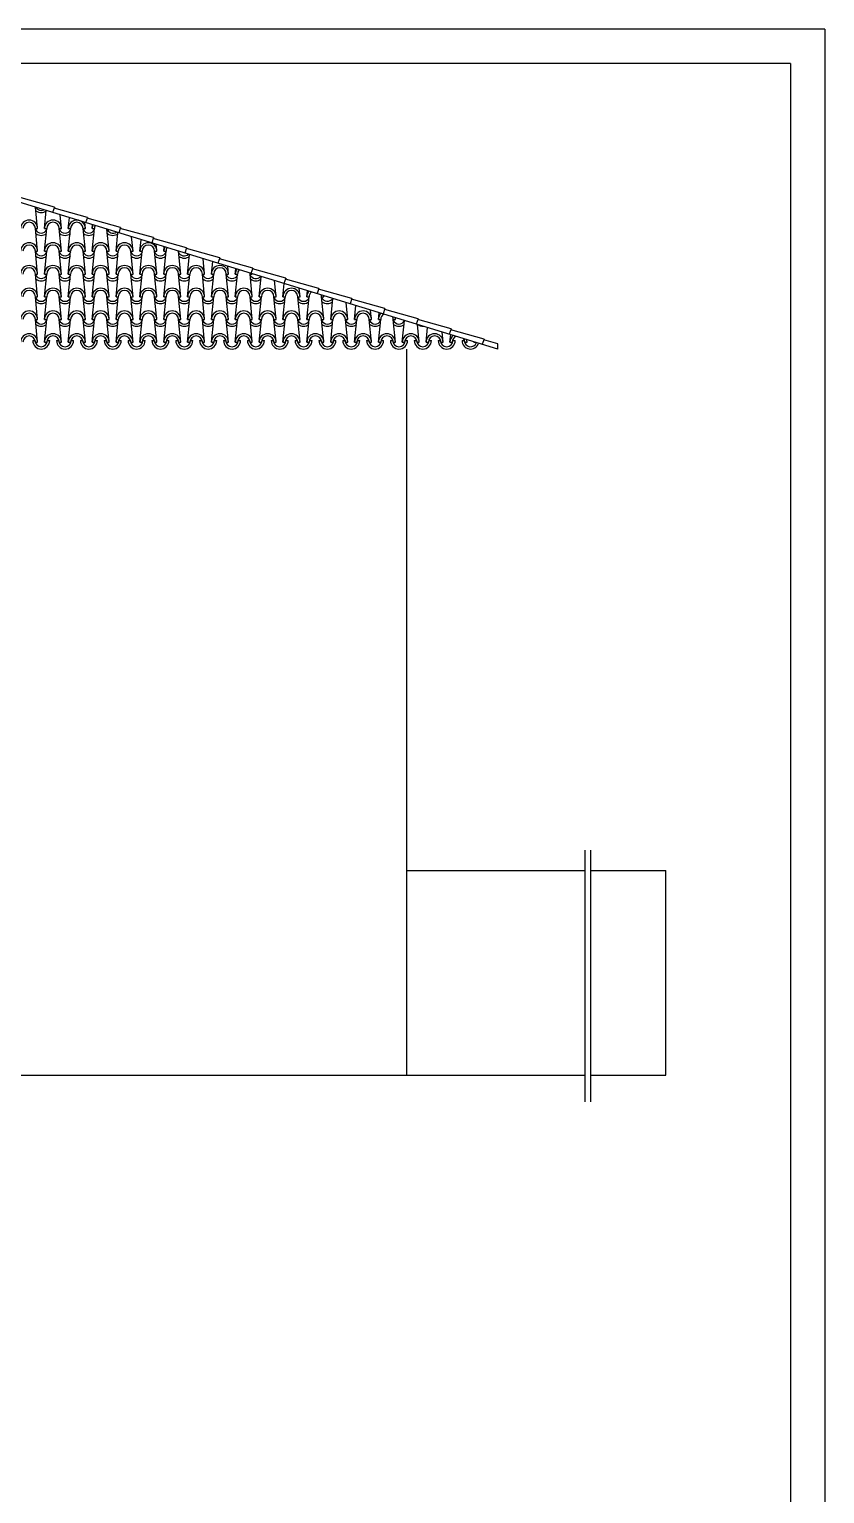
# Model space of a CAD drawing. Extents: x 3.3 to 78.4, y -0.4 to 40.7.
# Drawn here: x 71.43 to 78.44, y 27.31 to 40.2 of the extents above; entities that cross this region are included whole.
import ezdxf

# ---------------------------------------------------------------- set-up
doc = ezdxf.new("R2010")
doc.units = 0
doc.header["$MEASUREMENT"] = 0
for name, color, linetype in [('1', 1, 'CONTINUOUS'), ('2', 2, 'CONTINUOUS'), ('3', 3, 'CONTINUOUS'), ('ALVENARIA', 7, 'CONTINUOUS'), ('COTAS', 1, 'CONTINUOUS')]:
    doc.layers.add(name, color=color, linetype=linetype)

msp = doc.modelspace()

# ---------------------------------------------------------------- linework, layer by layer
at = {"layer": '1'}
for p, q in [((75.556, 37.3839), (69.031, 39.3839)), ((71.6535, 38.6328), (71.3599, 38.7146)), ((71.6535, 38.6328), (71.6372, 38.5862)), ((71.9443, 38.5425), (71.6506, 38.6244)), ((71.9443, 38.5425), (71.928, 38.4959)), ((72.2355, 38.4537), (71.9418, 38.5355)), ((72.2355, 38.4537), (72.2192, 38.4071)), ((72.5265, 38.3641), (72.2328, 38.4459)), ((72.5265, 38.3641), (72.5102, 38.3175)), ((72.8175, 38.2749), (72.5239, 38.3567)), ((72.8175, 38.2749), (72.8012, 38.2283)), ((73.1086, 38.1857), (72.8149, 38.2675)), ((73.1086, 38.1857), (73.0923, 38.1391)), ((73.3996, 38.0964), (73.106, 38.1783)), ((73.3996, 38.0964), (73.3834, 38.0498)), ((73.6907, 38.0072), (73.3971, 38.0891)), ((73.6907, 38.0072), (73.6744, 37.9606)), ((73.9818, 37.918), (73.6881, 37.9999)), ((73.9818, 37.918), (73.9655, 37.8714)), ((74.2728, 37.8288), (73.9792, 37.9106)), ((74.2728, 37.8288), (74.2565, 37.7822)), ((74.5639, 37.7396), (74.2702, 37.8214)), ((74.5639, 37.7396), (74.5476, 37.693)), ((74.8549, 37.6504), (74.5613, 37.7322)), ((74.8549, 37.6504), (74.8387, 37.6038)), ((75.146, 37.5612), (74.8524, 37.643)), ((75.146, 37.5612), (75.1297, 37.5146)), ((75.4371, 37.4719), (75.1434, 37.5538)), ((75.4371, 37.4719), (75.4208, 37.4253)), ((75.556, 37.4307), (75.4345, 37.4646)), ((75.556, 37.3839), (75.556, 37.4307)), ((76.324, 32.9754), (76.324, 30.7583)), ((76.374, 32.9754), (76.374, 30.7583))]:
    msp.add_line(p, q, dxfattribs=at)
at = {"layer": '2', "linetype": 'Continuous'}
for p, q in [((71.5059, 38.444), (71.4871, 38.6311)), ((71.5659, 38.444), (71.5817, 38.6021)), ((71.7159, 38.444), (71.7038, 38.5647)), ((71.7759, 38.444), (71.7854, 38.5396)), ((71.5059, 38.244), (71.4859, 38.444)), ((71.4859, 38.444), (71.5059, 38.444)), ((71.5659, 38.244), (71.5859, 38.444)), ((71.5659, 38.444), (71.5859, 38.444)), ((71.7159, 38.244), (71.6959, 38.444)), ((71.6959, 38.444), (71.7159, 38.444)), ((71.7759, 38.244), (71.7959, 38.444)), ((71.7759, 38.444), (71.7959, 38.444)), ((71.9259, 38.244), (71.9059, 38.444)), ((71.9059, 38.444), (71.9259, 38.444)), ((71.9259, 38.444), (71.9204, 38.4983)), ((71.9859, 38.444), (71.9892, 38.4772)), ((71.9859, 38.244), (72.0059, 38.444)), ((71.9859, 38.444), (72.0059, 38.444)), ((72.1359, 38.244), (72.1164, 38.4382)), ((72.1959, 38.244), (72.2123, 38.4088)), ((72.3459, 38.244), (72.3331, 38.3718)), ((72.4059, 38.244), (72.4161, 38.3463)), ((72.5559, 38.244), (72.5497, 38.3054)), ((72.6159, 38.244), (72.6198, 38.2839)), ((71.4859, 38.244), (71.5059, 38.244)), ((71.5059, 38.044), (71.4859, 38.244)), ((71.5659, 38.244), (71.5859, 38.244)), ((71.5659, 38.044), (71.5859, 38.244)), ((71.6959, 38.244), (71.7159, 38.244)), ((71.7159, 38.044), (71.6959, 38.244)), ((71.7759, 38.244), (71.7959, 38.244)), ((71.7759, 38.044), (71.7959, 38.244)), ((71.9059, 38.244), (71.9259, 38.244)), ((71.9259, 38.044), (71.9059, 38.244)), ((71.9859, 38.244), (72.0059, 38.244)), ((71.9859, 38.044), (72.0059, 38.244)), ((72.1159, 38.244), (72.1359, 38.244)), ((72.1359, 38.044), (72.1159, 38.244)), ((72.1959, 38.244), (72.2159, 38.244)), ((72.1959, 38.044), (72.2159, 38.244)), ((72.3259, 38.244), (72.3459, 38.244)), ((72.3459, 38.044), (72.3259, 38.244)), ((72.4059, 38.244), (72.4259, 38.244)), ((72.4059, 38.044), (72.4259, 38.244)), ((72.5359, 38.244), (72.5559, 38.244)), ((72.5559, 38.044), (72.5359, 38.244)), ((72.6159, 38.244), (72.6359, 38.244)), ((72.6159, 38.044), (72.6359, 38.244)), ((72.7659, 38.044), (72.7459, 38.244)), ((72.8259, 38.044), (72.843, 38.2155)), ((72.9759, 38.044), (72.9624, 38.1789)), ((73.0359, 38.044), (73.0468, 38.153)), ((71.5059, 37.844), (71.4859, 38.044)), ((71.4859, 38.044), (71.5059, 38.044)), ((71.5659, 37.844), (71.5859, 38.044)), ((71.5659, 38.044), (71.5859, 38.044)), ((71.7159, 37.844), (71.6959, 38.044)), ((71.6959, 38.044), (71.7159, 38.044)), ((71.7759, 37.844), (71.7959, 38.044)), ((71.7759, 38.044), (71.7959, 38.044)), ((71.9259, 37.844), (71.9059, 38.044)), ((71.9059, 38.044), (71.9259, 38.044)), ((71.9859, 37.844), (72.0059, 38.044)), ((71.9859, 38.044), (72.0059, 38.044)), ((72.1359, 37.844), (72.1159, 38.044)), ((72.1159, 38.044), (72.1359, 38.044)), ((72.1959, 37.844), (72.2159, 38.044)), ((72.1959, 38.044), (72.2159, 38.044)), ((72.3459, 37.844), (72.3259, 38.044)), ((72.3259, 38.044), (72.3459, 38.044)), ((72.4059, 37.844), (72.4259, 38.044)), ((72.4059, 38.044), (72.4259, 38.044)), ((72.5559, 37.844), (72.5359, 38.044)), ((72.5359, 38.044), (72.5559, 38.044)), ((72.6159, 37.844), (72.6359, 38.044)), ((72.6159, 38.044), (72.6359, 38.044)), ((72.7659, 37.844), (72.7459, 38.044)), ((72.7459, 38.044), (72.7659, 38.044)), ((72.8259, 37.844), (72.8459, 38.044)), ((72.8259, 38.044), (72.8459, 38.044)), ((72.9759, 37.844), (72.9559, 38.044)), ((72.9559, 38.044), (72.9759, 38.044)), ((73.0359, 37.844), (73.0559, 38.044)), ((73.0359, 38.044), (73.0559, 38.044)), ((73.1859, 37.844), (73.1659, 38.044)), ((73.1659, 38.044), (73.1859, 38.044)), ((73.1859, 38.044), (73.179, 38.1125)), ((73.2459, 38.044), (73.2505, 38.0906)), ((73.2459, 37.844), (73.2659, 38.044)), ((73.2459, 38.044), (73.2659, 38.044)), ((73.3959, 37.844), (73.3759, 38.044)), ((73.3759, 38.044), (73.3959, 38.044)), ((73.3959, 38.044), (73.3956, 38.0461)), ((73.4559, 37.844), (73.4737, 38.0222)), ((73.6059, 37.844), (73.5917, 37.986)), ((73.6659, 37.844), (73.6774, 37.9597)), ((73.8159, 37.844), (73.8083, 37.9196)), ((73.8759, 37.844), (73.8812, 37.8973)), ((71.4859, 37.844), (71.5059, 37.844)), ((71.5059, 37.644), (71.4859, 37.844)), ((71.5659, 37.844), (71.5859, 37.844)), ((71.5659, 37.644), (71.5859, 37.844)), ((71.6959, 37.844), (71.7159, 37.844)), ((71.7159, 37.644), (71.6959, 37.844)), ((71.7759, 37.844), (71.7959, 37.844)), ((71.7759, 37.644), (71.7959, 37.844)), ((71.9059, 37.844), (71.9259, 37.844)), ((71.9259, 37.644), (71.9059, 37.844)), ((71.9859, 37.844), (72.0059, 37.844)), ((71.9859, 37.644), (72.0059, 37.844)), ((72.1159, 37.844), (72.1359, 37.844)), ((72.1359, 37.644), (72.1159, 37.844)), ((72.1959, 37.844), (72.2159, 37.844)), ((72.1959, 37.644), (72.2159, 37.844)), ((72.3259, 37.844), (72.3459, 37.844)), ((72.3459, 37.644), (72.3259, 37.844)), ((72.4059, 37.844), (72.4259, 37.844)), ((72.4059, 37.644), (72.4259, 37.844)), ((72.5359, 37.844), (72.5559, 37.844)), ((72.5559, 37.644), (72.5359, 37.844)), ((72.6159, 37.844), (72.6359, 37.844)), ((72.6159, 37.644), (72.6359, 37.844)), ((72.7459, 37.844), (72.7659, 37.844)), ((72.7659, 37.644), (72.7459, 37.844)), ((72.8259, 37.844), (72.8459, 37.844)), ((72.8259, 37.644), (72.8459, 37.844)), ((72.9559, 37.844), (72.9759, 37.844)), ((72.9759, 37.644), (72.9559, 37.844)), ((73.0359, 37.844), (73.0559, 37.844)), ((73.0359, 37.644), (73.0559, 37.844)), ((73.1659, 37.844), (73.1859, 37.844)), ((73.1859, 37.644), (73.1659, 37.844)), ((73.2459, 37.844), (73.2659, 37.844)), ((73.2459, 37.644), (73.2659, 37.844)), ((73.3759, 37.844), (73.3959, 37.844)), ((73.3959, 37.644), (73.3759, 37.844)), ((73.4559, 37.844), (73.4759, 37.844)), ((73.4559, 37.644), (73.4759, 37.844)), ((73.5859, 37.844), (73.6059, 37.844)), ((73.6059, 37.644), (73.5859, 37.844)), ((73.6659, 37.644), (73.6859, 37.844)), ((73.6659, 37.844), (73.6859, 37.844)), ((73.8159, 37.644), (73.7959, 37.844)), ((73.7959, 37.844), (73.8159, 37.844)), ((73.8759, 37.644), (73.8959, 37.844)), ((73.8759, 37.844), (73.8959, 37.844)), ((74.0259, 37.644), (74.0059, 37.844)), ((74.0059, 37.844), (74.0259, 37.844)), ((74.0259, 37.844), (74.0249, 37.8532)), ((74.0859, 37.644), (74.1043, 37.8289)), ((74.2359, 37.644), (74.2209, 37.7931)), ((74.2959, 37.644), (74.3081, 37.7664)), ((71.4859, 37.644), (71.5059, 37.644)), ((71.5059, 37.444), (71.4859, 37.644)), ((71.5659, 37.644), (71.5859, 37.644)), ((71.5659, 37.444), (71.5859, 37.644)), ((71.6959, 37.644), (71.7159, 37.644)), ((71.7159, 37.444), (71.6959, 37.644)), ((71.7759, 37.644), (71.7959, 37.644)), ((71.7759, 37.444), (71.7959, 37.644)), ((71.9059, 37.644), (71.9259, 37.644)), ((71.9259, 37.444), (71.9059, 37.644)), ((71.9859, 37.644), (72.0059, 37.644)), ((71.9859, 37.444), (72.0059, 37.644)), ((72.1159, 37.644), (72.1359, 37.644)), ((72.1359, 37.444), (72.1159, 37.644)), ((72.1959, 37.644), (72.2159, 37.644)), ((72.1959, 37.444), (72.2159, 37.644)), ((72.3259, 37.644), (72.3459, 37.644)), ((72.3459, 37.444), (72.3259, 37.644)), ((72.4059, 37.644), (72.4259, 37.644)), ((72.4059, 37.444), (72.4259, 37.644)), ((72.5359, 37.644), (72.5559, 37.644)), ((72.5559, 37.444), (72.5359, 37.644)), ((72.6159, 37.644), (72.6359, 37.644)), ((72.6159, 37.444), (72.6359, 37.644)), ((72.7459, 37.644), (72.7659, 37.644)), ((72.7659, 37.444), (72.7459, 37.644)), ((72.8259, 37.644), (72.8459, 37.644)), ((72.8259, 37.444), (72.8459, 37.644)), ((72.9559, 37.644), (72.9759, 37.644)), ((72.9759, 37.444), (72.9559, 37.644)), ((73.0359, 37.644), (73.0559, 37.644)), ((73.0359, 37.444), (73.0559, 37.644)), ((73.1659, 37.644), (73.1859, 37.644)), ((73.1859, 37.444), (73.1659, 37.644)), ((73.2459, 37.644), (73.2659, 37.644)), ((73.2459, 37.444), (73.2659, 37.644)), ((73.3759, 37.644), (73.3959, 37.644)), ((73.3959, 37.444), (73.3759, 37.644)), ((73.4559, 37.644), (73.4759, 37.644)), ((73.4559, 37.444), (73.4759, 37.644)), ((73.5859, 37.644), (73.6059, 37.644)), ((73.6059, 37.444), (73.5859, 37.644)), ((73.6659, 37.444), (73.6859, 37.644)), ((73.6659, 37.644), (73.6859, 37.644)), ((73.8159, 37.444), (73.7959, 37.644)), ((73.7959, 37.644), (73.8159, 37.644)), ((73.8759, 37.444), (73.8959, 37.644)), ((73.8759, 37.644), (73.8959, 37.644)), ((74.0259, 37.444), (74.0059, 37.644)), ((74.0059, 37.644), (74.0259, 37.644)), ((74.0859, 37.444), (74.1059, 37.644)), ((74.0859, 37.644), (74.1059, 37.644)), ((74.2359, 37.444), (74.2159, 37.644)), ((74.2159, 37.644), (74.2359, 37.644)), ((74.2959, 37.444), (74.3159, 37.644)), ((74.2959, 37.644), (74.3159, 37.644)), ((74.4459, 37.444), (74.4259, 37.644)), ((74.4259, 37.644), (74.4459, 37.644)), ((74.4459, 37.644), (74.4376, 37.7267)), ((74.5059, 37.644), (74.5119, 37.7039)), ((74.5059, 37.444), (74.5259, 37.644)), ((74.5059, 37.644), (74.5259, 37.644)), ((74.6559, 37.444), (74.6359, 37.644)), ((74.6359, 37.644), (74.6559, 37.644)), ((74.6559, 37.644), (74.6542, 37.6603)), ((74.7159, 37.444), (74.735, 37.6355)), ((74.8659, 37.444), (74.8502, 37.6002)), ((74.9259, 37.444), (74.9388, 37.5731)), ((75.0759, 37.444), (75.0669, 37.5338)), ((75.1359, 37.444), (75.1425, 37.5106)), ((75.2859, 37.444), (75.2835, 37.4674)), ((75.3459, 37.444), (75.3463, 37.4482))]:
    msp.add_line(p, q, dxfattribs=at)
for centre, radius, start, end in [((71.5371, 38.6589), 0.075, 231.25461, 308.57227), ((71.5371, 38.6589), 0.055, 211.60444, 294.31355), ((71.4309, 38.444), 0.075, 0, 180), ((71.4309, 38.444), 0.055, 0, 180), ((71.5371, 38.4589), 0.055, 202.95713, 336.4825), ((71.6409, 38.444), 0.075, 0, 180), ((71.6409, 38.444), 0.055, 0, 180), ((71.7471, 38.4589), 0.055, 202.95713, 336.4825), ((71.8509, 38.444), 0.075, 0, 180), ((71.8509, 38.444), 0.055, 0, 180), ((71.9571, 38.4589), 0.055, 202.95713, 336.4825), ((72.0609, 38.444), 0.075, 154.72006, 180), ((72.0609, 38.444), 0.055, 151.69025, 180), ((72.1671, 38.4589), 0.055, 202.95713, 303.85361), ((71.4309, 38.244), 0.075, 0, 180), ((71.4309, 38.244), 0.055, 0, 180), ((71.5371, 38.4589), 0.075, 231.25461, 308.57227), ((71.6409, 38.244), 0.075, 0, 180), ((71.6409, 38.244), 0.055, 0, 180), ((71.7471, 38.4589), 0.075, 231.25461, 308.57227), ((71.8509, 38.244), 0.075, 0, 180), ((71.8509, 38.244), 0.055, 0, 180), ((71.9571, 38.4589), 0.075, 231.25461, 308.57227), ((72.0609, 38.244), 0.075, 0, 180), ((72.0609, 38.244), 0.055, 0, 180), ((72.1671, 38.4589), 0.075, 231.25461, 308.57227), ((72.2709, 38.244), 0.075, 0, 180), ((72.2709, 38.244), 0.055, 0, 180), ((72.4809, 38.244), 0.075, 0, 180), ((72.4809, 38.244), 0.055, 0, 180), ((72.6909, 38.244), 0.075, 149.59018, 180), ((72.6909, 38.244), 0.055, 144.5802, 180), ((71.5371, 38.2589), 0.055, 202.95713, 336.4825), ((71.5371, 38.2589), 0.075, 231.25461, 308.57227), ((71.7471, 38.2589), 0.055, 202.95713, 336.4825), ((71.7471, 38.2589), 0.075, 231.25461, 308.57227), ((71.9571, 38.2589), 0.055, 202.95713, 336.4825), ((71.9571, 38.2589), 0.075, 231.25461, 308.57227), ((72.1671, 38.2589), 0.055, 202.95713, 336.4825), ((72.1671, 38.2589), 0.075, 231.25461, 308.57227), ((72.3771, 38.2589), 0.055, 202.95713, 336.4825), ((72.3771, 38.2589), 0.075, 231.25461, 308.57227), ((72.5871, 38.2589), 0.055, 202.95713, 336.4825), ((72.5871, 38.2589), 0.075, 231.25461, 308.57227), ((72.7971, 38.2589), 0.055, 202.95713, 312.23771), ((72.7971, 38.2589), 0.075, 231.25461, 308.57227), ((71.4309, 38.044), 0.075, 0, 180), ((71.4309, 38.044), 0.055, 0, 180), ((71.5371, 38.0589), 0.055, 202.95713, 336.4825), ((71.6409, 38.044), 0.075, 0, 180), ((71.6409, 38.044), 0.055, 0, 180), ((71.7471, 38.0589), 0.055, 202.95713, 336.4825), ((71.8509, 38.044), 0.075, 0, 180), ((71.8509, 38.044), 0.055, 0, 180), ((71.9571, 38.0589), 0.055, 202.95713, 336.4825), ((72.0609, 38.044), 0.075, 0, 180), ((72.0609, 38.044), 0.055, 0, 180), ((72.1671, 38.0589), 0.055, 202.95713, 336.4825), ((72.2709, 38.044), 0.075, 0, 180), ((72.2709, 38.044), 0.055, 0, 180), ((72.3771, 38.0589), 0.055, 202.95713, 336.4825), ((72.4809, 38.044), 0.075, 0, 180), ((72.4809, 38.044), 0.055, 0, 180), ((72.5871, 38.0589), 0.055, 202.95713, 336.4825), ((72.6909, 38.044), 0.075, 0, 180), ((72.6909, 38.044), 0.055, 0, 180), ((72.7971, 38.0589), 0.055, 202.95713, 336.4825), ((72.9009, 38.044), 0.075, 0, 180), ((72.9009, 38.044), 0.055, 0, 180), ((73.0071, 38.0589), 0.055, 202.95713, 336.4825), ((73.1109, 38.044), 0.075, 0, 180), ((73.1109, 38.044), 0.055, 0, 180), ((73.2171, 38.0589), 0.055, 202.95713, 336.4825), ((73.3209, 38.044), 0.075, 144.34836, 180), ((73.3209, 38.044), 0.055, 137.16197, 180), ((73.3209, 38.044), 0.055, 0, 8.75602), ((73.4271, 38.0589), 0.055, 202.95713, 319.94377), ((73.3209, 38.044), 0.075, 0, 1.56963), ((71.4309, 37.844), 0.075, 0, 180), ((71.4309, 37.844), 0.055, 0, 180), ((71.5371, 38.0589), 0.075, 231.25461, 308.57227), ((71.6409, 37.844), 0.075, 0, 180), ((71.6409, 37.844), 0.055, 0, 180), ((71.7471, 38.0589), 0.075, 231.25461, 308.57227), ((71.8509, 37.844), 0.075, 0, 180), ((71.8509, 37.844), 0.055, 0, 180), ((71.9571, 38.0589), 0.075, 231.25461, 308.57227), ((72.0609, 37.844), 0.075, 0, 180), ((72.0609, 37.844), 0.055, 0, 180), ((72.1671, 38.0589), 0.075, 231.25461, 308.57227), ((72.2709, 37.844), 0.075, 0, 180), ((72.2709, 37.844), 0.055, 0, 180), ((72.3771, 38.0589), 0.075, 231.25461, 308.57227), ((72.4809, 37.844), 0.075, 0, 180), ((72.4809, 37.844), 0.055, 0, 180), ((72.5871, 38.0589), 0.075, 231.25461, 308.57227), ((72.6909, 37.844), 0.075, 0, 180), ((72.6909, 37.844), 0.055, 0, 180), ((72.7971, 38.0589), 0.075, 231.25461, 308.57227), ((72.9009, 37.844), 0.075, 0, 180), ((72.9009, 37.844), 0.055, 0, 180), ((73.0071, 38.0589), 0.075, 231.25461, 308.57227), ((73.1109, 37.844), 0.075, 0, 180), ((73.1109, 37.844), 0.055, 0, 180), ((73.2171, 38.0589), 0.075, 231.25461, 308.57227), ((73.3209, 37.844), 0.075, 0, 180), ((73.3209, 37.844), 0.055, 0, 180), ((73.4271, 38.0589), 0.075, 231.25461, 308.57227), ((73.5309, 37.844), 0.075, 0, 180), ((73.5309, 37.844), 0.055, 0, 180), ((73.7409, 37.844), 0.075, 0, 180), ((73.7409, 37.844), 0.055, 0, 180), ((73.9509, 37.844), 0.075, 138.93922, 180), ((71.5371, 37.8589), 0.055, 202.95713, 336.4825), ((71.5371, 37.8589), 0.075, 231.25461, 308.57227), ((71.7471, 37.8589), 0.055, 202.95713, 336.4825), ((71.7471, 37.8589), 0.075, 231.25461, 308.57227), ((71.9571, 37.8589), 0.055, 202.95713, 336.4825), ((71.9571, 37.8589), 0.075, 231.25461, 308.57227), ((72.1671, 37.8589), 0.055, 202.95713, 336.4825), ((72.1671, 37.8589), 0.075, 231.25461, 308.57227), ((72.3771, 37.8589), 0.055, 202.95713, 336.4825), ((72.3771, 37.8589), 0.075, 231.25461, 308.57227), ((72.5871, 37.8589), 0.055, 202.95713, 336.4825), ((72.5871, 37.8589), 0.075, 231.25461, 308.57227), ((72.7971, 37.8589), 0.055, 202.95713, 336.4825), ((72.7971, 37.8589), 0.075, 231.25461, 308.57227), ((73.0071, 37.8589), 0.055, 202.95713, 336.4825), ((73.0071, 37.8589), 0.075, 231.25461, 308.57227), ((73.2171, 37.8589), 0.055, 202.95713, 336.4825), ((73.2171, 37.8589), 0.075, 231.25461, 308.57227), ((73.4271, 37.8589), 0.055, 202.95713, 336.4825), ((73.4271, 37.8589), 0.075, 231.25461, 308.57227), ((73.6371, 37.8589), 0.055, 202.95713, 336.4825), ((73.6371, 37.8589), 0.075, 231.25461, 308.57227), ((73.8471, 37.8589), 0.055, 202.95713, 336.4825), ((73.8471, 37.8589), 0.075, 231.25461, 308.57227), ((73.9509, 37.844), 0.055, 129.2434, 180), ((73.9509, 37.844), 0.055, 0, 16.67459), ((74.0571, 37.8589), 0.055, 202.95713, 327.22991), ((74.0571, 37.8589), 0.075, 231.25461, 308.57227), ((73.9509, 37.844), 0.075, 0, 6.97877), ((71.4309, 37.644), 0.075, 0, 180), ((71.4309, 37.644), 0.055, 0, 180), ((71.5371, 37.6589), 0.055, 202.95713, 336.4825), ((71.6409, 37.644), 0.075, 0, 180), ((71.6409, 37.644), 0.055, 0, 180), ((71.7471, 37.6589), 0.055, 202.95713, 336.4825), ((71.8509, 37.644), 0.075, 0, 180), ((71.8509, 37.644), 0.055, 0, 180), ((71.9571, 37.6589), 0.055, 202.95713, 336.4825), ((72.0609, 37.644), 0.075, 0, 180), ((72.0609, 37.644), 0.055, 0, 180), ((72.1671, 37.6589), 0.055, 202.95713, 336.4825), ((72.2709, 37.644), 0.075, 0, 180), ((72.2709, 37.644), 0.055, 0, 180), ((72.3771, 37.6589), 0.055, 202.95713, 336.4825), ((72.4809, 37.644), 0.075, 0, 180), ((72.4809, 37.644), 0.055, 0, 180), ((72.5871, 37.6589), 0.055, 202.95713, 336.4825), ((72.6909, 37.644), 0.075, 0, 180), ((72.6909, 37.644), 0.055, 0, 180), ((72.7971, 37.6589), 0.055, 202.95713, 336.4825), ((72.9009, 37.644), 0.075, 0, 180), ((72.9009, 37.644), 0.055, 0, 180), ((73.0071, 37.6589), 0.055, 202.95713, 336.4825), ((73.1109, 37.644), 0.075, 0, 180), ((73.1109, 37.644), 0.055, 0, 180), ((73.2171, 37.6589), 0.055, 202.95713, 336.4825), ((73.3209, 37.644), 0.075, 0, 180), ((73.3209, 37.644), 0.055, 0, 180), ((73.4271, 37.6589), 0.055, 202.95713, 336.4825), ((73.5309, 37.644), 0.075, 0, 180), ((73.5309, 37.644), 0.055, 0, 180), ((73.6371, 37.6589), 0.055, 202.95713, 336.4825), ((73.7409, 37.644), 0.075, 0, 180), ((73.7409, 37.644), 0.055, 0, 180), ((73.8471, 37.6589), 0.055, 202.95713, 336.4825), ((73.9509, 37.644), 0.075, 0, 180), ((73.9509, 37.644), 0.055, 0, 180), ((74.0571, 37.6589), 0.055, 202.95713, 336.4825), ((74.1609, 37.644), 0.075, 0, 180), ((74.1609, 37.644), 0.055, 0, 180), ((74.2671, 37.6589), 0.055, 202.95713, 336.4825), ((74.3709, 37.644), 0.075, 0, 180), ((74.3709, 37.644), 0.055, 0, 180), ((74.4771, 37.6589), 0.055, 202.95713, 336.4825), ((74.5809, 37.644), 0.075, 133.2913, 180), ((74.5809, 37.644), 0.055, 120.50815, 180), ((74.5809, 37.644), 0.055, 0, 25.40984), ((74.6871, 37.6589), 0.055, 202.95713, 334.26237), ((74.5809, 37.644), 0.075, 0, 12.62669), ((71.5371, 37.6589), 0.075, 231.25461, 308.57227), ((71.7471, 37.6589), 0.075, 231.25461, 308.57227), ((71.9571, 37.6589), 0.075, 231.25461, 308.57227), ((72.1671, 37.6589), 0.075, 231.25461, 308.57227), ((72.3771, 37.6589), 0.075, 231.25461, 308.57227), ((72.5871, 37.6589), 0.075, 231.25461, 308.57227), ((72.7971, 37.6589), 0.075, 231.25461, 308.57227), ((73.0071, 37.6589), 0.075, 231.25461, 308.57227), ((73.2171, 37.6589), 0.075, 231.25461, 308.57227), ((73.4271, 37.6589), 0.075, 231.25461, 308.57227), ((73.6371, 37.6589), 0.075, 231.25461, 308.57227), ((73.8471, 37.6589), 0.075, 231.25461, 308.57227), ((74.0571, 37.6589), 0.075, 231.25461, 308.57227), ((74.2671, 37.6589), 0.075, 231.25461, 308.57227), ((74.4771, 37.6589), 0.075, 231.25461, 308.57227), ((74.6871, 37.6589), 0.075, 231.25461, 308.57227), ((74.8971, 37.6589), 0.075, 231.25461, 274.29878)]:
    msp.add_arc(centre, radius, start, end, dxfattribs=at)
at = {"layer": '3', "linetype": 'Continuous'}
for p, q in [((71.4621, 37.4589), (71.4821, 37.4589)), ((71.4859, 37.444), (71.5059, 37.444)), ((71.5659, 37.444), (71.5859, 37.444)), ((71.5921, 37.4589), (71.6121, 37.4589)), ((71.6721, 37.4589), (71.6921, 37.4589)), ((71.6959, 37.444), (71.7159, 37.444)), ((71.7759, 37.444), (71.7959, 37.444)), ((71.8021, 37.4589), (71.8221, 37.4589)), ((71.8821, 37.4589), (71.9021, 37.4589)), ((71.9059, 37.444), (71.9259, 37.444)), ((71.9859, 37.444), (72.0059, 37.444)), ((72.0121, 37.4589), (72.0321, 37.4589)), ((72.0921, 37.4589), (72.1121, 37.4589)), ((72.1159, 37.444), (72.1359, 37.444)), ((72.1959, 37.444), (72.2159, 37.444)), ((72.2221, 37.4589), (72.2421, 37.4589)), ((72.3021, 37.4589), (72.3221, 37.4589)), ((72.3259, 37.444), (72.3459, 37.444)), ((72.4059, 37.444), (72.4259, 37.444)), ((72.4321, 37.4589), (72.4521, 37.4589)), ((72.5121, 37.4589), (72.5321, 37.4589)), ((72.5359, 37.444), (72.5559, 37.444)), ((72.6159, 37.444), (72.6359, 37.444)), ((72.6421, 37.4589), (72.6621, 37.4589)), ((72.7221, 37.4589), (72.7421, 37.4589)), ((72.7459, 37.444), (72.7659, 37.444)), ((72.8259, 37.444), (72.8459, 37.444)), ((72.8521, 37.4589), (72.8721, 37.4589)), ((72.9321, 37.4589), (72.9521, 37.4589)), ((72.9559, 37.444), (72.9759, 37.444)), ((73.0359, 37.444), (73.0559, 37.444)), ((73.0621, 37.4589), (73.0821, 37.4589)), ((73.1421, 37.4589), (73.1621, 37.4589)), ((73.1659, 37.444), (73.1859, 37.444)), ((73.2459, 37.444), (73.2659, 37.444)), ((73.2721, 37.4589), (73.2921, 37.4589)), ((73.3521, 37.4589), (73.3721, 37.4589)), ((73.3759, 37.444), (73.3959, 37.444)), ((73.4559, 37.444), (73.4759, 37.444)), ((73.4821, 37.4589), (73.5021, 37.4589)), ((73.5621, 37.4589), (73.5821, 37.4589)), ((73.5859, 37.444), (73.6059, 37.444)), ((73.6659, 37.444), (73.6859, 37.444)), ((73.6921, 37.4589), (73.7121, 37.4589)), ((73.7721, 37.4589), (73.7921, 37.4589)), ((73.7959, 37.444), (73.8159, 37.444)), ((73.8759, 37.444), (73.8959, 37.444)), ((73.9021, 37.4589), (73.9221, 37.4589)), ((73.9821, 37.4589), (74.0021, 37.4589)), ((74.0059, 37.444), (74.0259, 37.444)), ((74.0859, 37.444), (74.1059, 37.444)), ((74.1121, 37.4589), (74.1321, 37.4589)), ((74.1921, 37.4589), (74.2121, 37.4589)), ((74.2159, 37.444), (74.2359, 37.444)), ((74.2959, 37.444), (74.3159, 37.444)), ((74.3221, 37.4589), (74.3421, 37.4589)), ((74.4021, 37.4589), (74.4221, 37.4589)), ((74.4259, 37.444), (74.4459, 37.444)), ((74.5059, 37.444), (74.5259, 37.444)), ((74.5321, 37.4589), (74.5521, 37.4589)), ((74.6121, 37.4589), (74.6321, 37.4589)), ((74.6359, 37.444), (74.6559, 37.444)), ((74.7159, 37.444), (74.7359, 37.444)), ((74.7421, 37.4589), (74.7621, 37.4589)), ((74.8221, 37.4589), (74.8421, 37.4589)), ((74.8459, 37.444), (74.8659, 37.444)), ((74.9259, 37.444), (74.9459, 37.444)), ((74.9521, 37.4589), (74.9721, 37.4589)), ((75.0321, 37.4589), (75.0521, 37.4589)), ((75.0559, 37.444), (75.0759, 37.444)), ((75.1359, 37.444), (75.1559, 37.444)), ((75.1621, 37.4589), (75.1821, 37.4589)), ((75.2421, 37.4589), (75.2621, 37.4589)), ((75.2659, 37.444), (75.2859, 37.444)), ((75.3459, 37.444), (75.3659, 37.444))]:
    msp.add_line(p, q, dxfattribs=at)
for centre, radius, start, end in [((71.4309, 37.444), 0.075, 0, 180), ((71.6409, 37.444), 0.075, 0, 180), ((71.8509, 37.444), 0.075, 0, 180), ((72.0609, 37.444), 0.075, 0, 180), ((72.2709, 37.444), 0.075, 0, 180), ((72.4809, 37.444), 0.075, 0, 180), ((72.6909, 37.444), 0.075, 0, 180), ((72.9009, 37.444), 0.075, 0, 180), ((73.1109, 37.444), 0.075, 0, 180), ((73.3209, 37.444), 0.075, 0, 180), ((73.5309, 37.444), 0.075, 0, 180), ((73.7409, 37.444), 0.075, 0, 180), ((73.9509, 37.444), 0.075, 0, 180), ((74.1609, 37.444), 0.075, 0, 180), ((74.3709, 37.444), 0.075, 0, 180), ((74.5809, 37.444), 0.075, 0, 180), ((74.7909, 37.444), 0.075, 0, 180), ((75.0009, 37.444), 0.075, 0, 180), ((75.2109, 37.444), 0.075, 127.30524, 180), ((71.4309, 37.444), 0.055, 0, 180), ((71.5371, 37.4589), 0.075, 180, 0), ((71.5371, 37.4589), 0.055, 180, 0), ((71.6409, 37.444), 0.055, 0, 180), ((71.7471, 37.4589), 0.075, 180, 0), ((71.7471, 37.4589), 0.055, 180, 0), ((71.8509, 37.444), 0.055, 0, 180), ((71.9571, 37.4589), 0.075, 180, 0), ((71.9571, 37.4589), 0.055, 180, 0), ((72.0609, 37.444), 0.055, 0, 180), ((72.1671, 37.4589), 0.075, 180, 0), ((72.1671, 37.4589), 0.055, 180, 0), ((72.2709, 37.444), 0.055, 0, 180), ((72.3771, 37.4589), 0.075, 180, 0), ((72.3771, 37.4589), 0.055, 180, 0), ((72.4809, 37.444), 0.055, 0, 180), ((72.5871, 37.4589), 0.075, 180, 0), ((72.5871, 37.4589), 0.055, 180, 0), ((72.6909, 37.444), 0.055, 0, 180), ((72.7971, 37.4589), 0.075, 180, 0), ((72.7971, 37.4589), 0.055, 180, 0), ((72.9009, 37.444), 0.055, 0, 180), ((73.0071, 37.4589), 0.075, 180, 0), ((73.0071, 37.4589), 0.055, 180, 0), ((73.1109, 37.444), 0.055, 0, 180), ((73.2171, 37.4589), 0.075, 180, 0), ((73.2171, 37.4589), 0.055, 180, 0), ((73.3209, 37.444), 0.055, 0, 180), ((73.4271, 37.4589), 0.075, 180, 0), ((73.4271, 37.4589), 0.055, 180, 0), ((73.5309, 37.444), 0.055, 0, 180), ((73.6371, 37.4589), 0.075, 180, 0), ((73.6371, 37.4589), 0.055, 180, 0), ((73.7409, 37.444), 0.055, 0, 180), ((73.8471, 37.4589), 0.075, 180, 0), ((73.8471, 37.4589), 0.055, 180, 0), ((73.9509, 37.444), 0.055, 0, 180), ((74.0571, 37.4589), 0.075, 180, 0), ((74.0571, 37.4589), 0.055, 180, 0), ((74.1609, 37.444), 0.055, 0, 180), ((74.2671, 37.4589), 0.075, 180, 0), ((74.2671, 37.4589), 0.055, 180, 0), ((74.3709, 37.444), 0.055, 0, 180), ((74.4771, 37.4589), 0.075, 180, 0), ((74.4771, 37.4589), 0.055, 180, 0), ((74.5809, 37.444), 0.055, 0, 180), ((74.6871, 37.4589), 0.075, 180, 0), ((74.6871, 37.4589), 0.055, 180, 0), ((74.7909, 37.444), 0.055, 0, 180), ((74.8971, 37.4589), 0.075, 180, 0), ((74.8971, 37.4589), 0.055, 180, 0), ((75.0009, 37.444), 0.055, 0, 180), ((75.1071, 37.4589), 0.075, 180, 0), ((75.1071, 37.4589), 0.055, 180, 0), ((75.2109, 37.444), 0.055, 110.31847, 180), ((75.3171, 37.4589), 0.075, 180, 341.64308), ((75.2109, 37.444), 0.055, 0, 35.59952), ((75.3171, 37.4589), 0.055, 180, 341.16443), ((75.2109, 37.444), 0.075, 0, 18.61275), ((75.4209, 37.444), 0.075, 176.70813, 180)]:
    msp.add_arc(centre, radius, start, end, dxfattribs=at)
at = {"layer": 'ALVENARIA'}
for p, q in [((78.1353, 39.8976), (38.02, 39.8976)), ((78.1353, 39.8976), (78.1353, 14.549)), ((74.756, 30.9939), (74.756, 37.3839)), ((74.756, 32.7939), (76.324, 32.7939)), ((76.374, 32.7939), (77.0351, 32.7939)), ((77.0351, 30.9939), (77.0351, 32.7939)), ((57.2404, 30.9939), (76.324, 30.9939)), ((76.374, 30.9939), (77.0351, 30.9939))]:
    msp.add_line(p, q, dxfattribs=at)
at = {"layer": 'COTAS'}
for q in [(37.72, 40.1976), (78.4353, -0.351)]:
    msp.add_line((78.4353, 40.1976), q, dxfattribs=at)

doc.saveas('drawing.dxf')
